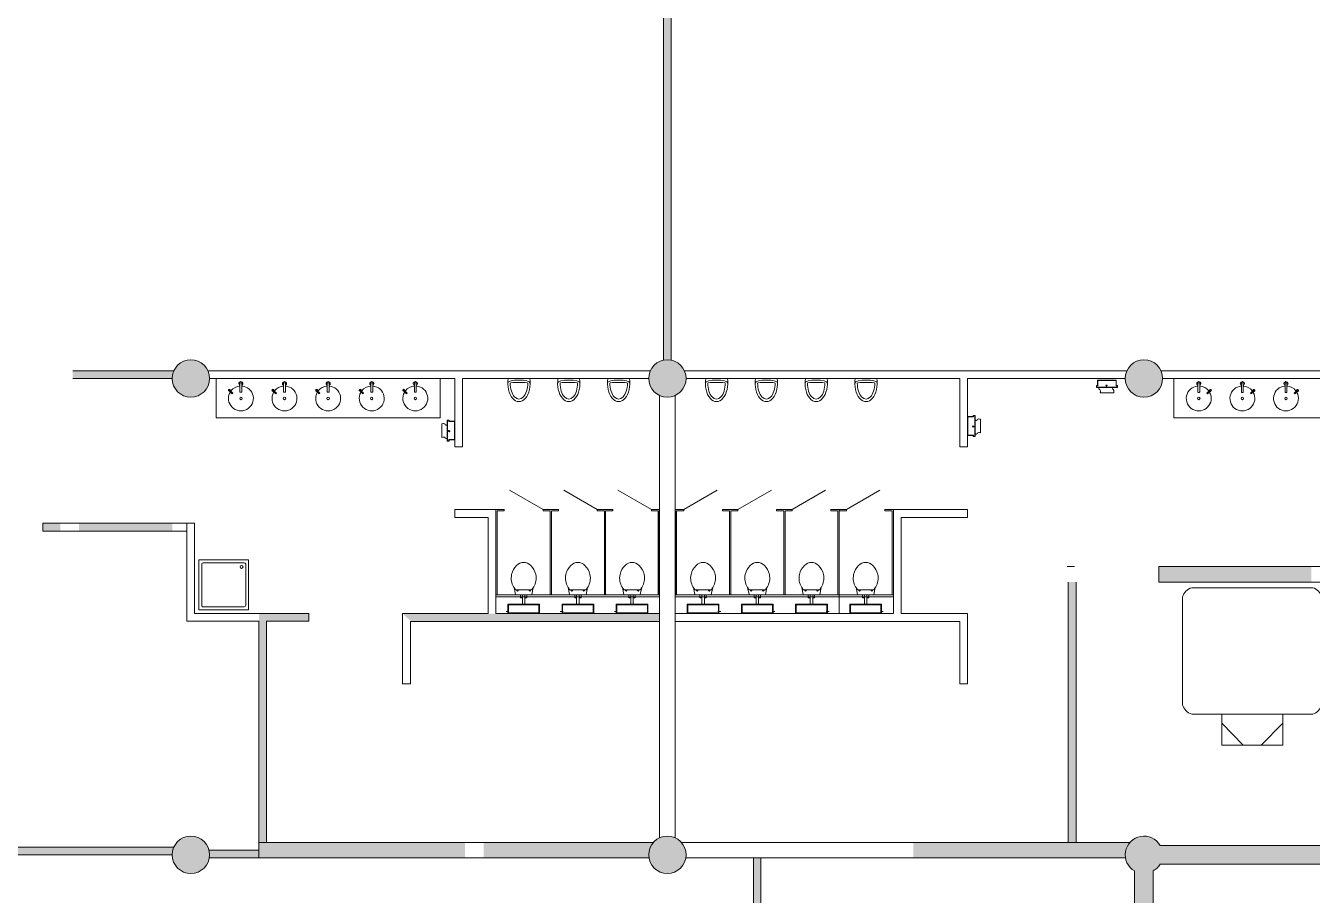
# Model space of a CAD drawing. Header units: millimetres. Extents: x 72919 to 485785, y -53256 to 338519.
# Drawn here: x 234485 to 255138, y 52425 to 66390 of the extents above; entities that cross this region are included whole.
import ezdxf

# ---------------------------------------------------------------- set-up
doc = ezdxf.new("R2010")
doc.units = ezdxf.units.MM
doc.linetypes.add('CONTI', pattern=[0])
doc.layers.add('1', color=7, linetype='Continuous')
doc.layers.add('equipments', color=137, linetype='CONTI', lineweight=20)
doc.layers.add('wall', color=5, linetype='Continuous', lineweight=40)

# ---------------------------------------------------------------- blocks, each defined once
blk = doc.blocks.new('миприпм')
at = {"layer": 'equipments', "extrusion": (-5.61418e-17, 7.70757e-17, -1)}
blk.add_line((-374835, -1795300), (-375184, -1795300), dxfattribs=at)
for major_axis, ratio, start_param, end_param in [((0, -296), 0.607083, 1.317881, 4.965305), ((0, -257), 0.54742, 1.570796, 4.712389)]:
    blk.add_ellipse((-375009, -1795226), major_axis=major_axis, ratio=ratio, start_param=start_param, end_param=end_param, dxfattribs=at)
at = {"layer": 'equipments'}
for major_axis, ratio in [((180, 0), 0.270009), ((143, 0), 0.084246)]:
    blk.add_ellipse((-375009, -1795226), major_axis=major_axis, ratio=ratio, start_param=3.141593, end_param=6.283185, dxfattribs=at)
blk = doc.blocks.new('Джакузи')
at = {"layer": 'equipments'}
for points in [[(-854028, 563062), (-852086, 563062)], [(-854177, 561180), (-854177, 562913)], [(-851937, 561180), (-851937, 562913)], [(-854028, 561032), (-852086, 561032)], [(-852568, 561032), (-852568, 560532), (-853546, 560532), (-853546, 561032), (-852568, 561032)], [(-853546, 560884), (-853203, 560532)], [(-852568, 560884), (-852911, 560532)]]:
    blk.add_lwpolyline(points, dxfattribs=at)
for centre, start, end in [((-853960, 562844), 107.4611, 162.5389), ((-852154, 562844), 17.4611, 72.5389), ((-853960, 561249), 197.4611, 252.5389), ((-852154, 561249), 287.4611, 342.5389)]:
    blk.add_arc(centre, 228, start, end, dxfattribs=at)

msp = doc.modelspace()

# ---------------------------------------------------------------- hatches: boundary and pattern name
at = {"ltscale": 500, "true_color": 0x000000}
h = msp.add_hatch(color=18, dxfattribs=at)
h.dxf.hatch_style = 1
h.paths.add_polyline_path([(244722.93379, 68081.58208), (244847.93379, 68081.58208), (244847.93379, 61018.41681), (244722.93379, 61018.41681)])
h = msp.add_hatch(color=18, dxfattribs=at)
h.dxf.hatch_style = 1
h.paths.add_polyline_path([(236839.30813, 58399.32639), (235340.43379, 58399.32639), (235340.43142, 58274.32639), (236839.30813, 58274.32639)])
h.paths.add_polyline_path([(235040.43379, 58399.32639), (234760.08277, 58399.32639), (234760.08277, 58274.32639), (235040.43142, 58274.32639)])
h.paths.add_polyline_path([(233250.08548, 58399.32639), (233040.43379, 58399.32639), (233040.43142, 58274.32639), (233250.08548, 58274.32639)])
h.paths.add_polyline_path([(232865.43379, 59849.99708), (232740.43379, 59849.99944), (232740.43379, 58399.25806), (232865.43379, 58399.25806)])
h.paths.add_polyline_path([(232740.43379, 59400.32639), (231585.43574, 59400.32639), (231585.43337, 59275.32639), (232054.41022, 59275.32639), (232054.59539, 59277.32602), (232495.14832, 59277.32677), (232740.43379, 59275.32639)])
h.paths.add_polyline_path([(231585.43574, 59400.32639), (229860.43379, 59400.32639), (229860.43379, 59275.32639), (231585.43337, 59275.32639)])
h.paths.add_polyline_path([(229485.43379, 59400.32639), (229110.43379, 59400.32639), (229110.43379, 59275.32639), (229485.43379, 59275.32639)])
h.paths.add_polyline_path([(229860.43379, 59400.32639), (229485.43379, 59400.32639), (229485.43379, 59275.32639), (229860.43379, 59275.32639)])
h.paths.add_polyline_path([(232865.43379, 60724.99944), (232740.43379, 60724.99944), (232740.43379, 59849.99944), (232865.43379, 59849.99708)])
h.paths.add_polyline_path([(232865.43379, 66024.99944), (233040.43379, 66025.00086), (233040.43379, 66150.00086), (232740.43379, 66149.99944), (232740.43379, 60724.99944), (232865.43379, 60724.99944)])
h = msp.add_hatch(color=18, dxfattribs=at)
h.dxf.hatch_style = 1
edge = h.paths.add_edge_path()
edge.add_arc((237135.43379, 60724.99944), 300, 0, 360)
h = msp.add_hatch(color=18, dxfattribs=at)
h.dxf.hatch_style = 1
edge = h.paths.add_edge_path()
edge.add_arc((244785.43379, 60724.99944), 300, 0, 360)
h = msp.add_hatch(color=18, dxfattribs=at)
h.dxf.hatch_style = 1
edge = h.paths.add_edge_path()
edge.add_arc((252435.43379, 60724.99944), 300, 0, 360)
h = msp.add_hatch(color=18, dxfattribs=at)
h.dxf.hatch_style = 1
h.paths.add_polyline_path([(235240.0085, 60908.95892), (235240.0085, 60658.95892), (235240.00732, 60658.99309), (235240.00732, 60724.99944), (236835.43666, 60723.99309), (236835.43666, 60843.99309), (235240.00732, 60843.99309), (235240.00732, 60908.99309)])
h = msp.add_hatch(color=18, dxfattribs=at)
h.dxf.hatch_style = 1
h.paths.add_polyline_path([(252675.72107, 57704.99944), (252675.72107, 57454.99944), (255125.29162, 57454.99944), (255125.29162, 57704.99944)])
h = msp.add_hatch(color=18, dxfattribs=at)
h.dxf.hatch_style = 1
h.paths.add_polyline_path([(251425.78577, 57454.53329), (251425.78577, 57454.42639), (251345.72107, 57454.64019), (251345.85091, 53274.99944), (251225.92789, 53274.99944), (251225.85063, 57454.64019), (251175.78516, 57454.64019), (251175.78516, 57454.74709)])
h = msp.add_hatch(color=18, dxfattribs=at)
h.dxf.hatch_style = 1
h.paths.add_polyline_path([(238350.84431, 56829.70435), (238230.84431, 56949.70645), (238230.84431, 53274.99944), (238350.84431, 53274.99944)])
h = msp.add_hatch(color=18, dxfattribs=at)
h.dxf.hatch_style = 1
h.paths.add_polyline_path([(238231.84431, 56949.70645), (238351.84431, 56829.70435), (239032.20145, 56829.69536), (239032.20355, 56949.69536)])
h = msp.add_hatch(color=18, dxfattribs=at)
h.dxf.hatch_style = 1
h.paths.add_polyline_path([(240540.20145, 56948.68636), (240660.20145, 56828.70435), (244663.78269, 56828.70435), (244663.78269, 56948.70435)])
h = msp.add_hatch(color=18, dxfattribs=at)
h.dxf.hatch_style = 1
edge = h.paths.add_edge_path()
edge.add_arc((237135.43379, 53074.99944), 300, 0, 360)
h = msp.add_hatch(color=18, dxfattribs=at)
h.dxf.hatch_style = 1
edge = h.paths.add_edge_path()
edge.add_arc((244785.43379, 53074.99944), 300, 0, 360)
h = msp.add_hatch(color=18, dxfattribs=at)
h.dxf.hatch_style = 1
edge = h.paths.add_edge_path()
edge.add_line((258835.43379, 46173.5574), (258835.43379, 45874.90421))
edge.add_line((258835.43379, 45874.90421), (259560.43379, 45874.90421))
edge.add_line((259560.43379, 45874.90421), (259560.43379, 45684.71183))
edge.add_arc((259710.43379, 45424.95525), 299.9558, 120.004874231, 419.995125769)
edge.add_line((259860.43379, 45684.71183), (259860.43379, 52815.09659))
edge.add_arc((259710.44081, 53074.94609), 300.03276, 299.994839395, 509.991847618)
edge.add_line((259450.62616, 53224.99944), (252695.24141, 53224.99944))
edge.add_arc((252435.43379, 53074.99944), 300, 29.999999998, 240.000000002)
edge.add_line((252285.43379, 52815.19182), (252285.43379, 51194.99944))
edge.add_line((252285.43379, 51194.99944), (252585.43379, 51194.99944))
edge.add_line((252585.43379, 51194.99944), (252585.43379, 52815.19182))
edge.add_arc((252435.43379, 53074.99944), 300, 299.999999998, 330.000000002)
edge.add_line((252695.24141, 52924.99944), (259450.62616, 52924.99944))
edge.add_arc((259712.11194, 53076.45098), 302.17938, 210.079253815, 239.871077209)
edge.add_line((259560.43379, 52815.09659), (259560.43379, 49474.90421))
edge.add_line((259560.43379, 49474.90421), (252585.43379, 49474.90421))
edge.add_line((252585.43379, 49474.90421), (252585.43379, 49594.90421))
edge.add_line((252585.43379, 49594.90421), (252285.43379, 49594.90421))
edge.add_line((252285.43379, 49594.90421), (252285.43379, 46005.85171))
edge.add_arc((252435.44524, 45424.95203), 599.95656, 104.479712773, 408.588177303)
edge.add_line((252832.29648, 45874.90421), (253290.43379, 45874.99944))
edge.add_line((253290.43379, 45874.99944), (253290.43379, 46174.99944))
edge.add_line((253290.43379, 46174.99944), (252585.43379, 46174.90421))
edge.add_line((252585.43379, 46174.90421), (252585.43379, 49174.90421))
edge.add_line((252585.43379, 49174.90421), (254985.43379, 49174.90421))
edge.add_line((254985.43379, 49174.90421), (254985.43379, 46174.90421))
edge.add_line((254985.43379, 46174.90421), (254290.43379, 46174.99944))
edge.add_line((254290.43379, 46174.99944), (254290.43379, 45874.99944))
edge.add_line((254290.43379, 45874.99944), (257835.43379, 45874.90421))
edge.add_line((257835.43379, 45874.90421), (257835.43379, 46173.5574))
edge.add_line((257835.43379, 46173.5574), (257585.43379, 46174.99944))
edge.add_line((257585.43379, 46174.99944), (257585.43379, 49174.99944))
edge.add_line((257585.43379, 49174.99944), (259560.43379, 49174.99944))
edge.add_line((259560.43379, 49174.99944), (259560.43379, 46174.99944))
edge.add_line((259560.43379, 46174.99944), (258835.43379, 46173.5574))
h.paths.add_polyline_path([(257285.43379, 46174.99944), (255285.43379, 46174.99944), (255285.43379, 49174.99944), (257285.43379, 49174.99944)], flags=16)
h = msp.add_hatch(color=18, dxfattribs=at)
h.dxf.hatch_style = 1
h.paths.add_polyline_path([(236862.74323, 53200.05888), (230133.10989, 53200.09037, -0.1078670092), (230160.43377, 53075.09024), (236835.43379, 53075.05901, -0.1078641341)])
h.paths.add_polyline_path([(238225.77078, 53149.99944), (237425.90754, 53149.99944, -0.0632542239), (237435.43379, 53074.99944), (238225.77078, 53074.99944)])
h.paths.add_polyline_path([(238225.77078, 53074.99944), (237435.43379, 53074.99944, -0.0418864904), (237431.23777, 53024.99944), (238225.77078, 53024.99944)])
h.paths.add_polyline_path([(229587.34786, 53199.19315), (229485.43379, 53199.19315), (229485.43379, 53074.99944), (229560.43379, 53074.99944, -0.1071120644)])
h.paths.add_polyline_path([(229485.43379, 53199.19315), (229383.51971, 53199.19315, -0.1071120644), (229410.43379, 53074.99944), (229485.43379, 53074.99944)])
h = msp.add_hatch(color=18, dxfattribs=at)
h.dxf.hatch_style = 1
h.paths.add_polyline_path([(238230.84431, 53274.99944), (238230.84431, 53024.99944), (241535.85588, 53024.99944), (241535.85588, 53274.99944)])
h = msp.add_hatch(color=18, dxfattribs=at)
h.dxf.hatch_style = 1
edge = h.paths.add_edge_path()
edge.add_line((241835.85706, 53275.0002), (241835.85706, 53025.0002))
edge.add_line((241835.85706, 53025.0002), (244489.6298, 53024.99944))
edge.add_arc((244785.43379, 53074.99944), 300, 138.189685105, 189.594068227, ccw=False)
edge.add_line((244561.82699, 53274.99944), (241835.85706, 53275.0002))
h = msp.add_hatch(color=18, dxfattribs=at)
h.dxf.hatch_style = 1
edge = h.paths.add_edge_path()
edge.add_line((252139.6298, 53024.99944), (248733.10783, 53025.0002))
edge.add_line((248733.10783, 53025.0002), (248733.10783, 53275.0002))
edge.add_line((248733.10783, 53275.0002), (252211.82699, 53274.99944))
edge.add_arc((252435.43379, 53074.99944), 300, 138.189685107, 189.594068229)
h = msp.add_hatch(color=18, dxfattribs=at)
h.dxf.hatch_style = 1
h.paths.add_polyline_path([(246285.43379, 53024.99944), (246165.00874, 53024.99944), (246165.43379, 49223.80014), (246285.43379, 49343.80014)])
at = {"layer": '1', "ltscale": 500, "true_color": 0x000000}
h = msp.add_hatch(color=18, dxfattribs=at)
h.dxf.hatch_style = 1
h.paths.add_polyline_path([(237435.43394, 60843.99309), (244485.43666, 60843.99309), (244485.43666, 60723.99309), (237435.43394, 60723.99309)], flags=0)
h = msp.add_hatch(color=18, dxfattribs=at)
h.dxf.hatch_style = 1
h.paths.add_polyline_path([(241490.78255, 60723.99309), (241490.78255, 59629.6865), (241370.78255, 59629.6865), (241370.78255, 60723.99309)], flags=0)
h = msp.add_hatch(color=18, dxfattribs=at)
h.dxf.hatch_style = 1
h.paths.add_polyline_path([(245085.43448, 60844.19337), (249483.76185, 60844.19337), (249483.76185, 60724.19337), (245085.43448, 60724.19337)], flags=0)
h = msp.add_hatch(color=18, dxfattribs=at)
h.dxf.hatch_style = 1
h.paths.add_polyline_path([(249483.76185, 60843.92569), (249603.76185, 60723.9378), (252135.43612, 60724.19337), (252135.42401, 60844.19337), (249483.76185, 60843.92569)], flags=0)
h = msp.add_hatch(color=18, dxfattribs=at)
h.dxf.hatch_style = 1
h.paths.add_polyline_path([(249605.76185, 60723.9378), (249485.76185, 60843.92569), (249485.76185, 59629.6865), (249605.76185, 59629.6865), (249605.76185, 60723.9378)], flags=0)
h = msp.add_hatch(color=18, dxfattribs=at)
h.dxf.hatch_style = 1
h.paths.add_polyline_path([(257015.87412, 60724.19337), (257135.87412, 60844.19337), (252735.43448, 60844.19337), (252735.43448, 60724.19337), (257015.87412, 60724.19337)], flags=0)
h = msp.add_hatch(color=18, dxfattribs=at)
h.dxf.hatch_style = 1
h.paths.add_polyline_path([(244910.78269, 60449.66884), (244910.78269, 53348.62555), (244660.78269, 53348.62555), (244660.78269, 60449.66884)], flags=0)
h = msp.add_hatch(color=18, dxfattribs=at)
h.dxf.hatch_style = 1
h.paths.add_polyline_path([(241910.78269, 58499.6865), (242030.78269, 58619.6865), (241370.78255, 58619.6865), (241370.78255, 58499.6865), (241910.78269, 58499.6865)], flags=0)
h = msp.add_hatch(color=18, dxfattribs=at)
h.dxf.hatch_style = 1
h.paths.add_polyline_path([(242030.78269, 58619.6865), (241910.78269, 58499.6865), (241910.78269, 56949.68636), (242030.78269, 56949.68636), (242030.78269, 58619.6865)], flags=0)
h = msp.add_hatch(color=18, dxfattribs=at)
h.dxf.hatch_style = 1
h.paths.add_polyline_path([(248535.78269, 58499.6865), (248415.78269, 58619.6865), (248415.78269, 56949.68636), (248535.78269, 56949.68636), (248535.78269, 58499.6865)], flags=0)
h = msp.add_hatch(color=18, dxfattribs=at)
h.dxf.hatch_style = 1
h.paths.add_polyline_path([(248415.78269, 58619.6865), (248535.78269, 58499.6865), (249605.76185, 58499.6865), (249605.76185, 58619.6865), (248415.78269, 58619.6865)], flags=0)
h = msp.add_hatch(color=18, dxfattribs=at)
h.dxf.hatch_style = 1
h.paths.add_polyline_path([(237195.83689, 58397.32639), (237075.83689, 58277.32639), (237075.83689, 56829.70435), (237195.83689, 56949.70435), (237195.83689, 58397.32639)], flags=0)
h = msp.add_hatch(color=18, dxfattribs=at)
h.dxf.hatch_style = 1
h.paths.add_polyline_path([(237192.83689, 56949.70435), (237072.83689, 56829.70435), (238231.84431, 56829.70435), (238231.84431, 56949.70435), (237192.83689, 56949.70435)], flags=0)
h = msp.add_hatch(color=18, dxfattribs=at)
h.dxf.hatch_style = 1
h.paths.add_polyline_path([(240660.20145, 56824.70435), (240540.20145, 56944.70435), (240540.20145, 55819.19611), (240660.20145, 55819.19611), (240660.20145, 56824.70435)], flags=0)
h = msp.add_hatch(color=18, dxfattribs=at)
h.dxf.hatch_style = 1
h.paths.add_polyline_path([(249483.76185, 56828.69099), (249603.76185, 56948.69079), (244913.76003, 56948.69886), (244913.75982, 56828.69886), (249483.76185, 56828.69099)], flags=0)
h = msp.add_hatch(color=18, dxfattribs=at)
h.dxf.hatch_style = 1
h.paths.add_polyline_path([(249605.76185, 56949.69079), (249485.76185, 56829.69099), (249485.76185, 55824.19457), (249605.76185, 55824.19457), (249605.76185, 56949.69079)], flags=0)
h = msp.add_hatch(color=18, dxfattribs=at)
h.dxf.hatch_style = 1
h.paths.add_polyline_path([(245085.41411, 53274.99944), (248433.10665, 53274.99944), (248433.10665, 53024.99944), (245085.41411, 53024.99944)], flags=0)

# ---------------------------------------------------------------- linework, layer by layer
at = {"color": 18, "ltscale": 500, "true_color": 0x000000}
for p, q in [((244640.78269, 57248.6865), (244640.78269, 58599.6865)), ((244640.78269, 57248.6865), (244640.78269, 58599.6865)), ((244930.78269, 57248.6865), (244930.78269, 58599.6865)), ((244930.78269, 57248.6865), (244930.78269, 58599.6865))]:
    msp.add_line(p, q, dxfattribs=at)
at = {"layer": 'equipments'}
for p, q in [((237539.34658, 60094.39048), (237539.34658, 60724.39048)), ((241136.34658, 60724.39048), (238939.34658, 60724.39048)), ((241139.34658, 60094.39048), (241139.34658, 60724.39048)), ((252915.87412, 60724.19337), (255115.87412, 60724.19337)), ((252915.87412, 60094.19337), (252915.87412, 60724.19337)), ((237748.52509, 60528.86424), (237759.12606, 60539.47647)), ((237797.88177, 60479.55995), (237748.52509, 60528.86424)), ((237759.1573, 60539.50774), (237808.51398, 60490.20345)), ((238448.52509, 60528.86424), (238459.12606, 60539.47647)), ((238497.88177, 60479.55995), (238448.52509, 60528.86424)), ((238459.1573, 60539.50774), (238508.51398, 60490.20345)), ((239148.52509, 60528.86424), (239159.12606, 60539.47647)), ((239197.88177, 60479.55995), (239148.52509, 60528.86424)), ((239159.1573, 60539.50774), (239208.51398, 60490.20345)), ((239848.52509, 60528.86424), (239859.12606, 60539.47647)), ((239897.88177, 60479.55995), (239848.52509, 60528.86424)), ((239859.1573, 60539.50774), (239908.51398, 60490.20345)), ((240548.52509, 60528.86424), (240559.12606, 60539.47647)), ((240597.88177, 60479.55995), (240548.52509, 60528.86424)), ((240559.1573, 60539.50774), (240608.51398, 60490.20345)), ((253496.06341, 60539.31063), (253446.70673, 60490.00635)), ((253457.33893, 60479.36284), (253506.69561, 60528.66713)), ((253506.69561, 60528.66713), (253496.09464, 60539.27936)), ((254196.06341, 60539.31063), (254146.70673, 60490.00635)), ((254157.33893, 60479.36284), (254206.69561, 60528.66713)), ((254206.69561, 60528.66713), (254196.09464, 60539.27936)), ((254896.06341, 60539.31063), (254846.70673, 60490.00635)), ((254857.33893, 60479.36284), (254906.69561, 60528.66713)), ((254906.69561, 60528.66713), (254896.09464, 60539.27936)), ((237808.51473, 60488.78924), (237799.29598, 60479.5607)), ((238508.51473, 60488.78924), (238499.29598, 60479.5607)), ((239208.51473, 60488.78924), (239199.29598, 60479.5607)), ((239908.51473, 60488.78924), (239899.29598, 60479.5607)), ((240608.51473, 60488.78924), (240599.29598, 60479.5607)), ((253446.70598, 60488.59213), (253455.92472, 60479.36359)), ((254146.70598, 60488.59213), (254155.92472, 60479.36359)), ((254846.70598, 60488.59213), (254855.92472, 60479.36359)), ((241139.34658, 60094.39048), (237539.34658, 60094.39048)), ((252915.87412, 60094.19337), (256515.87412, 60094.19337)), ((242788.78269, 58619.6865), (242251.84694, 58929.6865)), ((243658.78269, 58619.6865), (243121.84694, 58929.6865)), ((244528.78269, 58619.6865), (243991.84694, 58929.6865)), ((245048.78269, 58619.6865), (245585.71844, 58929.6865)), ((245918.78269, 58619.6865), (246455.71844, 58929.6865)), ((246788.78269, 58619.6865), (247325.71844, 58929.6865)), ((247658.78269, 58619.6865), (248195.71844, 58929.6865)), ((242030.78269, 58619.6865), (242165.78269, 58619.6865)), ((242030.78269, 56948.68636), (242030.78269, 58619.6865)), ((242050.78269, 58599.6865), (242165.78269, 58599.6865)), ((242050.78269, 57248.6865), (242050.78269, 58599.6865)), ((242165.78269, 58619.6865), (242165.78269, 58599.6865)), ((242923.78269, 58619.6865), (242788.78269, 58619.6865)), ((242788.78269, 58619.6865), (242788.78269, 58599.6865)), ((242903.78269, 58599.6865), (242788.78269, 58599.6865)), ((243038.78269, 58619.6865), (242903.78269, 58619.6865)), ((242903.78269, 57248.6865), (242903.78269, 58599.6865)), ((242923.78269, 57248.6865), (242923.78269, 58599.6865)), ((243038.78269, 58599.6865), (242923.78269, 58599.6865)), ((243038.78269, 58619.6865), (243038.78269, 58599.6865)), ((243793.78269, 58619.6865), (243658.78269, 58619.6865)), ((243658.78269, 58619.6865), (243658.78269, 58599.6865)), ((243773.78269, 58599.6865), (243658.78269, 58599.6865)), ((243908.78269, 58619.6865), (243773.78269, 58619.6865)), ((243773.78269, 57248.6865), (243773.78269, 58599.6865)), ((243793.78269, 57248.6865), (243793.78269, 58599.6865)), ((243908.78269, 58599.6865), (243793.78269, 58599.6865)), ((243908.78269, 58619.6865), (243908.78269, 58599.6865)), ((244528.78269, 58619.6865), (244660.78269, 58619.6865)), ((244528.78269, 58619.6865), (244528.78269, 58599.6865)), ((244528.78269, 58599.6865), (244640.78269, 58599.6865)), ((244640.78269, 57248.6865), (244640.78269, 58599.6865)), ((245048.78269, 58619.6865), (244910.78269, 58619.6865)), ((244930.78269, 57248.6865), (244930.78269, 58599.6865)), ((245048.78269, 58599.6865), (244930.78269, 58599.6865)), ((245048.78269, 58619.6865), (245048.78269, 58599.6865)), ((245668.78269, 58619.6865), (245803.78269, 58619.6865)), ((245668.78269, 58619.6865), (245668.78269, 58599.6865)), ((245668.78269, 58599.6865), (245783.78269, 58599.6865)), ((245783.78269, 58619.6865), (245918.78269, 58619.6865)), ((245783.78269, 57248.6865), (245783.78269, 58599.6865)), ((245783.78269, 57248.6865), (245783.78269, 58599.6865)), ((245803.78269, 57248.6865), (245803.78269, 58599.6865)), ((245803.78269, 58599.6865), (245918.78269, 58599.6865)), ((245918.78269, 58619.6865), (245918.78269, 58599.6865)), ((246538.78269, 58619.6865), (246673.78269, 58619.6865)), ((246538.78269, 58619.6865), (246538.78269, 58599.6865)), ((246538.78269, 58599.6865), (246653.78269, 58599.6865)), ((246653.78269, 58619.6865), (246788.78269, 58619.6865)), ((246653.78269, 57248.6865), (246653.78269, 58599.6865)), ((246653.78269, 57248.6865), (246653.78269, 58599.6865)), ((246673.78269, 57248.6865), (246673.78269, 58599.6865)), ((246673.78269, 57248.6865), (246673.78269, 58599.6865)), ((246673.78269, 58599.6865), (246788.78269, 58599.6865)), ((246788.78269, 58619.6865), (246788.78269, 58599.6865)), ((247543.78269, 58619.6865), (247408.78269, 58619.6865)), ((247408.78269, 58619.6865), (247408.78269, 58599.6865)), ((247523.78269, 58599.6865), (247408.78269, 58599.6865)), ((247523.78269, 58619.6865), (247658.78269, 58619.6865)), ((247523.78269, 57248.6865), (247523.78269, 58599.6865)), ((247543.78269, 56948.68636), (247543.78269, 58619.6865)), ((247543.78269, 57248.6865), (247543.78269, 58599.6865)), ((247543.78269, 58599.6865), (247658.78269, 58599.6865)), ((247658.78269, 58619.6865), (247658.78269, 58599.6865)), ((248278.78269, 58619.6865), (248278.78269, 58599.6865)), ((248415.78269, 58619.6865), (248278.78269, 58619.6865)), ((248395.78269, 58599.6865), (248278.78269, 58599.6865)), ((248395.78269, 57248.6865), (248395.78269, 58599.6865)), ((237309.90647, 57081.65513), (237309.9076, 57741.48092)), ((237333.43714, 57765.01037), (237992.26292, 57765.00924)), ((238015.79836, 57741.47971), (238015.79722, 57081.65392)), ((242030.78269, 57248.6865), (242923.78269, 57248.6865)), ((242030.78269, 57218.6865), (242923.78269, 57218.6865)), ((242316.36287, 57379.58672), (242324.05286, 57367.18671)), ((242324.05286, 57367.18671), (242346.7627, 57256.66668)), ((242356.55269, 57248.68667), (242458.78269, 57248.68653)), ((242596.58736, 57328.68634), (242360.97825, 57328.68666)), ((242371.07101, 57328.68665), (242371.07099, 57319.99569)), ((242392.70947, 57328.68662), (242392.70946, 57319.99566)), ((242427.78263, 57202.68657), (242427.78269, 57248.68657)), ((242458.78269, 57248.68653), (242458.78248, 57098.68653)), ((242498.78269, 57248.68647), (242458.78269, 57248.68653)), ((242498.78248, 57098.68647), (242498.78269, 57248.68647)), ((242498.78269, 57248.68647), (242601.01269, 57248.68633)), ((242529.78269, 57248.68643), (242529.78263, 57202.68643)), ((242564.85614, 57328.68638), (242564.85613, 57319.99542)), ((242586.4946, 57328.68635), (242586.49459, 57319.99539)), ((242610.8027, 57256.66632), (242633.35286, 57366.38628)), ((242633.35286, 57366.38628), (242641.20287, 57379.58627)), ((242903.78269, 57248.6865), (243793.78269, 57248.6865)), ((242903.78269, 57218.6865), (243793.78269, 57218.6865)), ((243186.36287, 57379.58672), (243194.05286, 57367.18671)), ((243194.05286, 57367.18671), (243216.7627, 57256.66668)), ((243226.55269, 57248.68667), (243328.78269, 57248.68653)), ((243466.58736, 57328.68634), (243230.97825, 57328.68666)), ((243241.07101, 57328.68665), (243241.07099, 57319.99569)), ((243262.70947, 57328.68662), (243262.70946, 57319.99566)), ((243297.78263, 57202.68657), (243297.78269, 57248.68657)), ((243328.78269, 57248.68653), (243328.78248, 57098.68653)), ((243368.78269, 57248.68647), (243328.78269, 57248.68653)), ((243368.78248, 57098.68647), (243368.78269, 57248.68647)), ((243368.78269, 57248.68647), (243471.01269, 57248.68633)), ((243399.78269, 57248.68643), (243399.78263, 57202.68643)), ((243434.85614, 57328.68638), (243434.85613, 57319.99542)), ((243456.4946, 57328.68635), (243456.49459, 57319.99539)), ((243480.8027, 57256.66632), (243503.35286, 57366.38628)), ((243503.35286, 57366.38628), (243511.20287, 57379.58627)), ((243773.78269, 57248.6865), (244660.78269, 57248.6865)), ((243773.78269, 57218.6865), (244660.78269, 57218.6865)), ((244056.36287, 57379.58672), (244064.05286, 57367.18671)), ((244064.05286, 57367.18671), (244086.7627, 57256.66668)), ((244096.55269, 57248.68667), (244198.78269, 57248.68653)), ((244336.58736, 57328.68634), (244100.97825, 57328.68666)), ((244111.07101, 57328.68665), (244111.07099, 57319.99569)), ((244132.70947, 57328.68662), (244132.70946, 57319.99566)), ((244167.78263, 57202.68657), (244167.78269, 57248.68657)), ((244198.78269, 57248.68653), (244198.78248, 57098.68653)), ((244238.78269, 57248.68647), (244198.78269, 57248.68653)), ((244238.78248, 57098.68647), (244238.78269, 57248.68647)), ((244238.78269, 57248.68647), (244341.01269, 57248.68633)), ((244269.78269, 57248.68643), (244269.78263, 57202.68643)), ((244304.85614, 57328.68638), (244304.85613, 57319.99542)), ((244326.4946, 57328.68635), (244326.49459, 57319.99539)), ((244350.8027, 57256.66632), (244373.35286, 57366.38628)), ((244373.35286, 57366.38628), (244381.20287, 57379.58627)), ((245803.78269, 57248.6865), (244910.78269, 57248.6865)), ((245803.78269, 57218.6865), (244910.78269, 57218.6865)), ((245204.21253, 57366.38628), (245196.36251, 57379.58627)), ((245226.76268, 57256.66632), (245204.21253, 57366.38628)), ((245338.78269, 57248.68647), (245236.55269, 57248.68633)), ((245240.97803, 57328.68634), (245476.58714, 57328.68666)), ((245251.07078, 57328.68635), (245251.0708, 57319.99539)), ((245272.70925, 57328.68638), (245272.70926, 57319.99542)), ((245307.78269, 57248.68643), (245307.78276, 57202.68643)), ((245338.78269, 57248.68647), (245378.78269, 57248.68653)), ((245338.7829, 57098.68647), (245338.78269, 57248.68647)), ((245481.01269, 57248.68667), (245378.78269, 57248.68653)), ((245378.78269, 57248.68653), (245378.7829, 57098.68653)), ((245409.78276, 57202.68657), (245409.78269, 57248.68657)), ((245444.85592, 57328.68662), (245444.85593, 57319.99566)), ((245466.49438, 57328.68665), (245466.49439, 57319.99569)), ((245513.51253, 57367.18671), (245490.80268, 57256.66668)), ((245521.20251, 57379.58672), (245513.51253, 57367.18671)), ((246673.78269, 57248.6865), (245783.78269, 57248.6865)), ((246673.78269, 57218.6865), (245783.78269, 57218.6865)), ((246074.21253, 57366.38628), (246066.36251, 57379.58627)), ((246096.76268, 57256.66632), (246074.21253, 57366.38628)), ((246208.78269, 57248.68647), (246106.55269, 57248.68633)), ((246110.97803, 57328.68634), (246346.58714, 57328.68666)), ((246121.07078, 57328.68635), (246121.0708, 57319.99539)), ((246142.70925, 57328.68638), (246142.70926, 57319.99542)), ((246177.78269, 57248.68643), (246177.78276, 57202.68643)), ((246208.78269, 57248.68647), (246248.78269, 57248.68653)), ((246208.7829, 57098.68647), (246208.78269, 57248.68647)), ((246351.01269, 57248.68667), (246248.78269, 57248.68653)), ((246248.78269, 57248.68653), (246248.7829, 57098.68653)), ((246279.78276, 57202.68657), (246279.78269, 57248.68657)), ((246314.85592, 57328.68662), (246314.85593, 57319.99566)), ((246336.49438, 57328.68665), (246336.49439, 57319.99569)), ((246383.51253, 57367.18671), (246360.80268, 57256.66668)), ((246391.20251, 57379.58672), (246383.51253, 57367.18671)), ((248415.78269, 57248.6865), (246653.78269, 57248.6865)), ((248415.78269, 57218.6865), (246653.78269, 57218.6865)), ((246944.21253, 57366.38628), (246936.36251, 57379.58627)), ((246966.76268, 57256.66632), (246944.21253, 57366.38628)), ((247078.78269, 57248.68647), (246976.55269, 57248.68633)), ((246980.97803, 57328.68634), (247216.58714, 57328.68666)), ((246991.07078, 57328.68635), (246991.0708, 57319.99539)), ((247012.70925, 57328.68638), (247012.70926, 57319.99542)), ((247047.78269, 57248.68643), (247047.78276, 57202.68643)), ((247078.78269, 57248.68647), (247118.78269, 57248.68653)), ((247078.7829, 57098.68647), (247078.78269, 57248.68647)), ((247221.01269, 57248.68667), (247118.78269, 57248.68653)), ((247118.78269, 57248.68653), (247118.7829, 57098.68653)), ((247149.78276, 57202.68657), (247149.78269, 57248.68657)), ((247184.85592, 57328.68662), (247184.85593, 57319.99566)), ((247206.49438, 57328.68665), (247206.49439, 57319.99569)), ((247253.51253, 57367.18671), (247230.80268, 57256.66668)), ((247261.20251, 57379.58672), (247253.51253, 57367.18671)), ((247814.21253, 57366.38628), (247806.36251, 57379.58627)), ((247836.76268, 57256.66632), (247814.21253, 57366.38628)), ((247948.78269, 57248.68647), (247846.55269, 57248.68633)), ((247850.97803, 57328.68634), (248086.58714, 57328.68666)), ((247861.07078, 57328.68635), (247861.0708, 57319.99539)), ((247882.70925, 57328.68638), (247882.70926, 57319.99542)), ((247917.78269, 57248.68643), (247917.78276, 57202.68643)), ((247948.78269, 57248.68647), (247988.78269, 57248.68653)), ((247948.7829, 57098.68647), (247948.78269, 57248.68647)), ((248091.01269, 57248.68667), (247988.78269, 57248.68653)), ((247988.78269, 57248.68653), (247988.7829, 57098.68653)), ((248019.78276, 57202.68657), (248019.78269, 57248.68657)), ((248054.85592, 57328.68662), (248054.85593, 57319.99566)), ((248076.49438, 57328.68665), (248076.49439, 57319.99569)), ((248123.51253, 57367.18671), (248100.80268, 57256.66668)), ((248131.20251, 57379.58672), (248123.51253, 57367.18671)), ((237992.26769, 57058.12447), (237333.4419, 57058.1256)), ((242223.78248, 57098.68685), (242223.78228, 56948.68685)), ((242458.78248, 57098.68653), (242223.78248, 57098.68685)), ((242233.78247, 57088.68684), (242233.78229, 56958.68684)), ((242723.78247, 57088.68616), (242233.78247, 57088.68684)), ((242458.78263, 57202.68653), (242427.78263, 57202.68657)), ((242498.78248, 57098.68647), (242458.78248, 57098.68653)), ((242733.78248, 57098.68615), (242498.78248, 57098.68647)), ((242529.78263, 57202.68643), (242498.78263, 57202.68647)), ((242723.78229, 56958.68616), (242723.78247, 57088.68616)), ((242733.78228, 56948.68615), (242733.78248, 57098.68615)), ((243093.78248, 57098.68685), (243093.78228, 56948.68685)), ((243328.78248, 57098.68653), (243093.78248, 57098.68685)), ((243103.78247, 57088.68684), (243103.78229, 56958.68684)), ((243593.78247, 57088.68616), (243103.78247, 57088.68684)), ((243328.78263, 57202.68653), (243297.78263, 57202.68657)), ((243368.78248, 57098.68647), (243328.78248, 57098.68653)), ((243603.78248, 57098.68615), (243368.78248, 57098.68647)), ((243399.78263, 57202.68643), (243368.78263, 57202.68647)), ((243593.78229, 56958.68616), (243593.78247, 57088.68616)), ((243603.78228, 56948.68615), (243603.78248, 57098.68615)), ((243963.78248, 57098.68685), (243963.78228, 56948.68685)), ((244198.78248, 57098.68653), (243963.78248, 57098.68685)), ((243973.78247, 57088.68684), (243973.78229, 56958.68684)), ((244463.78247, 57088.68616), (243973.78247, 57088.68684)), ((244198.78263, 57202.68653), (244167.78263, 57202.68657)), ((244238.78248, 57098.68647), (244198.78248, 57098.68653)), ((244473.78248, 57098.68615), (244238.78248, 57098.68647)), ((244269.78263, 57202.68643), (244238.78263, 57202.68647)), ((244463.78229, 56958.68616), (244463.78247, 57088.68616)), ((244473.78228, 56948.68615), (244473.78248, 57098.68615)), ((245103.7829, 57098.68615), (245338.7829, 57098.68647)), ((245103.78311, 56948.68615), (245103.7829, 57098.68615)), ((245113.78291, 57088.68616), (245603.78291, 57088.68684)), ((245113.78309, 56958.68616), (245113.78291, 57088.68616)), ((245307.78276, 57202.68643), (245338.78276, 57202.68647)), ((245338.7829, 57098.68647), (245378.7829, 57098.68653)), ((245378.78276, 57202.68653), (245409.78276, 57202.68657)), ((245378.7829, 57098.68653), (245613.7829, 57098.68685)), ((245603.78291, 57088.68684), (245603.78309, 56958.68684)), ((245613.7829, 57098.68685), (245613.78311, 56948.68685)), ((245973.7829, 57098.68615), (246208.7829, 57098.68647)), ((245973.78311, 56948.68615), (245973.7829, 57098.68615)), ((245983.78291, 57088.68616), (246473.78291, 57088.68684)), ((245983.78309, 56958.68616), (245983.78291, 57088.68616)), ((246177.78276, 57202.68643), (246208.78276, 57202.68647)), ((246208.7829, 57098.68647), (246248.7829, 57098.68653)), ((246248.78276, 57202.68653), (246279.78276, 57202.68657)), ((246248.7829, 57098.68653), (246483.7829, 57098.68685)), ((246473.78291, 57088.68684), (246473.78309, 56958.68684)), ((246483.7829, 57098.68685), (246483.78311, 56948.68685)), ((246843.7829, 57098.68615), (247078.7829, 57098.68647)), ((246843.78311, 56948.68615), (246843.7829, 57098.68615)), ((246853.78291, 57088.68616), (247343.78291, 57088.68684)), ((246853.78309, 56958.68616), (246853.78291, 57088.68616)), ((247047.78276, 57202.68643), (247078.78276, 57202.68647)), ((247078.7829, 57098.68647), (247118.7829, 57098.68653)), ((247118.78276, 57202.68653), (247149.78276, 57202.68657)), ((247118.7829, 57098.68653), (247353.7829, 57098.68685)), ((247343.78291, 57088.68684), (247343.78309, 56958.68684)), ((247353.7829, 57098.68685), (247353.78311, 56948.68685)), ((247713.7829, 57098.68615), (247948.7829, 57098.68647)), ((247713.78311, 56948.68615), (247713.7829, 57098.68615)), ((247723.78291, 57088.68616), (248213.78291, 57088.68684)), ((247723.78309, 56958.68616), (247723.78291, 57088.68616)), ((247917.78276, 57202.68643), (247948.78276, 57202.68647)), ((247948.7829, 57098.68647), (247988.7829, 57098.68653)), ((247988.78276, 57202.68653), (248019.78276, 57202.68657)), ((247988.7829, 57098.68653), (248223.7829, 57098.68685)), ((248213.78291, 57088.68684), (248213.78309, 56958.68684)), ((248223.7829, 57098.68685), (248223.78311, 56948.68685)), ((242222.83232, 56983.17685), (242196.75232, 56983.17689)), ((242222.83232, 56983.17685), (242240.86232, 56983.17683)), ((242223.78228, 56948.68685), (242733.78228, 56948.68615)), ((242233.78229, 56958.68684), (242723.78229, 56958.68616)), ((243092.83232, 56983.17685), (243066.75232, 56983.17689)), ((243110.86232, 56983.17683), (243092.83232, 56983.17685)), ((243093.78228, 56948.68685), (243603.78228, 56948.68615)), ((243103.78229, 56958.68684), (243593.78229, 56958.68616)), ((243962.83232, 56983.17685), (243936.75232, 56983.17689)), ((243980.86232, 56983.17683), (243962.83232, 56983.17685)), ((243963.78228, 56948.68685), (244473.78228, 56948.68615)), ((243973.78229, 56958.68684), (244463.78229, 56958.68616)), ((245613.78311, 56948.68685), (245103.78311, 56948.68615)), ((245603.78309, 56958.68684), (245113.78309, 56958.68616)), ((245614.73306, 56983.17685), (245596.70306, 56983.17683)), ((245614.73306, 56983.17685), (245640.81306, 56983.17689)), ((246483.78311, 56948.68685), (245973.78311, 56948.68615)), ((246473.78309, 56958.68684), (245983.78309, 56958.68616)), ((246484.73306, 56983.17685), (246466.70306, 56983.17683)), ((246484.73306, 56983.17685), (246510.81306, 56983.17689)), ((247353.78311, 56948.68685), (246843.78311, 56948.68615)), ((247343.78309, 56958.68684), (246853.78309, 56958.68616)), ((247354.73306, 56983.17685), (247336.70306, 56983.17683)), ((247354.73306, 56983.17685), (247380.81306, 56983.17689)), ((248223.78311, 56948.68685), (247713.78311, 56948.68615)), ((248213.78309, 56958.68684), (247723.78309, 56958.68616)), ((248224.73306, 56983.17685), (248206.70306, 56983.17683)), ((248224.73306, 56983.17685), (248250.81306, 56983.17689))]:
    msp.add_line(p, q, dxfattribs=at)
for points in [[(237924.34658, 60641.90119), (237924.34658, 60508.51515, 0.4142135624), (237930.34658, 60502.51515), (237948.56757, 60502.51515, 0.4414653901), (237954.34656, 60508.52509), (237954.34656, 60641.92604)], [(238624.34658, 60641.90119), (238624.34658, 60508.51515, 0.4142135624), (238630.34658, 60502.51515), (238648.56757, 60502.51515, 0.4414653901), (238654.34656, 60508.52509), (238654.34656, 60641.92604)], [(239324.34658, 60641.90119), (239324.34658, 60508.51515, 0.4142135624), (239330.34658, 60502.51515), (239348.56757, 60502.51515, 0.4414653901), (239354.34656, 60508.52509), (239354.34656, 60641.92604)], [(240024.34658, 60641.90119), (240024.34658, 60508.51515, 0.4142135624), (240030.34658, 60502.51515), (240048.56757, 60502.51515, 0.4414653901), (240054.34656, 60508.52509), (240054.34656, 60641.92604)], [(240724.34658, 60641.90119), (240724.34658, 60508.51515, 0.4142135624), (240730.34658, 60502.51515), (240748.56757, 60502.51515, 0.4414653901), (240754.34656, 60508.52509), (240754.34656, 60641.92604)], [(251732.87507, 60579.92756, 1.0195180758), (251726.48658, 60545.81208, -0.3005700219), (251732.87507, 60495.61504), (251950.47507, 60495.61504, 0.3005700219), (251944.08658, 60545.81208, -1.0195180758), (251950.47507, 60579.92756)], [(253330.87412, 60641.70408), (253330.87412, 60508.31804, -0.4142135624), (253324.87412, 60502.31804), (253306.65313, 60502.31804, -0.4414653901), (253300.87414, 60508.32798), (253300.87414, 60641.72893)], [(254030.87412, 60641.70408), (254030.87412, 60508.31804, -0.4142135624), (254024.87412, 60502.31804), (254006.65313, 60502.31804, -0.4414653901), (254000.87414, 60508.32798), (254000.87414, 60641.72893)], [(254730.87412, 60641.70408), (254730.87412, 60508.31804, -0.4142135624), (254724.87412, 60502.31804), (254706.65313, 60502.31804, -0.4414653901), (254700.87414, 60508.32798), (254700.87414, 60641.72893)], [(241250.78255, 59779.20075, -1.0195180758), (241216.66708, 59772.81226, 0.3005700219), (241166.47004, 59779.20075), (241166.47004, 59996.80075, -0.3005700219), (241216.66708, 59990.41226, 1.0195180758), (241250.78255, 59996.80075)], [(249725.76185, 59852.25341, 1.0195180758), (249759.87733, 59845.86491, -0.3005700219), (249810.07436, 59852.25341), (249810.07436, 60069.85341, 0.3005700219), (249759.87733, 60063.46491, -1.0195180758), (249725.76185, 60069.85341)]]:
    msp.add_lwpolyline(points, format="xyb", dxfattribs=at)
for points in [[(251992.21062, 60699.92756), (251992.21062, 60609.92756), (252011.67507, 60609.92756), (252011.67507, 60579.92756), (251671.67507, 60579.92756), (251671.67507, 60609.92756), (251691.13952, 60609.92756), (251691.13952, 60699.92756)], [(251987.21062, 60694.92756), (251987.21062, 60604.92756), (252006.67507, 60604.92756), (252006.67507, 60584.92756), (251676.67507, 60584.92756), (251676.67507, 60604.92756), (251696.13952, 60604.92756), (251696.13952, 60694.92756)], [(249605.76185, 60111.58896), (249695.76185, 60111.58896), (249695.76185, 60131.05341), (249725.76185, 60131.05341), (249725.76185, 59791.05341), (249695.76185, 59791.05341), (249695.76185, 59810.51786), (249605.76185, 59810.51786)], [(249610.76185, 60106.58896), (249700.76185, 60106.58896), (249700.76185, 60126.05341), (249720.76185, 60126.05341), (249720.76185, 59796.05341), (249700.76185, 59796.05341), (249700.76185, 59815.51786), (249610.76185, 59815.51786)], [(241370.78255, 60038.5363), (241280.78255, 60038.5363), (241280.78255, 60058.00075), (241250.78255, 60058.00075), (241250.78255, 59718.00075), (241280.78255, 59718.00075), (241280.78255, 59737.4652), (241370.78255, 59737.4652)], [(241365.78255, 60033.5363), (241275.78255, 60033.5363), (241275.78255, 60053.00075), (241255.78255, 60053.00075), (241255.78255, 59723.00075), (241275.78255, 59723.00075), (241275.78255, 59742.4652), (241365.78255, 59742.4652)], [(237262.85335, 57011.06674), (237262.85472, 57812.06948), (238062.85746, 57812.06811), (238062.85609, 57011.06536)]]:
    msp.add_lwpolyline(points, close=True, dxfattribs=at)
for points in [[(251844.03305, 60609.92756), (251823.98637, 60609.92756)], [(251834.00971, 60619.95089), (251834.00971, 60599.90422)], [(249685.73851, 59953.38804), (249705.78519, 59953.38804)], [(249695.76185, 59963.41138), (249695.76185, 59943.3647)], [(241290.80589, 59880.33539), (241270.75921, 59880.33539)], [(241280.78255, 59890.35873), (241280.78255, 59870.31205)]]:
    msp.add_lwpolyline(points, dxfattribs=at)
for centre, radius in [((251834.00971, 60609.92756), 10.02334), ((237939.34658, 60404.39048), 20), ((238639.34658, 60404.39048), 20), ((239339.34658, 60404.39048), 20), ((240039.34658, 60404.39048), 20), ((240739.34658, 60404.39048), 20), ((253315.87412, 60404.19337), 20), ((254015.87412, 60404.19337), 20), ((254715.87412, 60404.19337), 20), ((249695.76185, 59953.38804), 10.02334), ((241280.78255, 59880.33539), 10.02334), ((237949.24085, 57698.45786), 23.52949)]:
    msp.add_circle(centre, radius, dxfattribs=at)
for centre, radius, start, end in [((237753.82558, 60534.17035), 16.62904, 342.010212465, 288.221398404), ((237939.34658, 60404.39048), 200, 151.010199805, 84.915023846), ((237753.82558, 60534.17035), 7.5, 45.030425881, 225.030425881), ((237939.34658, 60404.39048), 200, 93.799467852, 142.798356305), ((237939.34658, 60641.90119), 33.25808, 296.979786629, 243.190972507), ((237939.34658, 60641.90119), 15, 0, 180), ((238453.82558, 60534.17035), 16.62904, 342.010212465, 288.221398404), ((238639.34658, 60404.39048), 200, 151.010199805, 84.915023846), ((238453.82558, 60534.17035), 7.5, 45.030425881, 225.030425881), ((238639.34658, 60404.39048), 200, 93.799467852, 142.798356305), ((238639.34658, 60641.90119), 33.25808, 296.979786629, 243.190972507), ((238639.34658, 60641.90119), 15, 0, 180), ((239153.82558, 60534.17035), 16.62904, 342.010212465, 288.221398404), ((239339.34658, 60404.39048), 200, 151.010199805, 84.915023846), ((239153.82558, 60534.17035), 7.5, 45.030425881, 225.030425881), ((239339.34658, 60404.39048), 200, 93.799467852, 142.798356305), ((239339.34658, 60641.90119), 33.25808, 296.979786629, 243.190972507), ((239339.34658, 60641.90119), 15, 0, 180), ((239853.82558, 60534.17035), 16.62904, 342.010212465, 288.221398404), ((240039.34658, 60404.39048), 200, 151.010199805, 84.915023846), ((239853.82558, 60534.17035), 7.5, 45.030425881, 225.030425881), ((240039.34658, 60404.39048), 200, 93.799467852, 142.798356305), ((240039.34658, 60641.90119), 33.25808, 296.979786629, 243.190972507), ((240039.34658, 60641.90119), 15, 0, 180), ((240553.82558, 60534.17035), 16.62904, 342.010212465, 288.221398404), ((240739.34658, 60404.39048), 200, 151.010199805, 84.915023846), ((240553.82558, 60534.17035), 7.5, 45.030425881, 225.030425881), ((240739.34658, 60404.39048), 200, 93.799467852, 142.798356305), ((240739.34658, 60641.90119), 33.25808, 296.979786629, 243.190972507), ((240739.34658, 60641.90119), 15, 0, 180), ((253315.87412, 60404.19337), 200, 95.084976154, 28.989800195), ((253315.87412, 60641.70408), 33.25808, 296.809027493, 243.020213371), ((253315.87412, 60641.70408), 15, 0, 180), ((253315.87412, 60404.19337), 200, 37.201643695, 86.200532148), ((253501.39513, 60533.97325), 16.62904, 251.778601596, 197.989787535), ((253501.39513, 60533.97325), 7.5, 314.969574119, 134.969574119), ((254015.87412, 60404.19337), 200, 95.084976154, 28.989800195), ((254015.87412, 60641.70408), 33.25808, 296.809027493, 243.020213371), ((254015.87412, 60641.70408), 15, 0, 180), ((254015.87412, 60404.19337), 200, 37.201643695, 86.200532148), ((254201.39513, 60533.97325), 16.62904, 251.778601596, 197.989787535), ((254201.39513, 60533.97325), 7.5, 314.969574119, 134.969574119), ((254715.87412, 60404.19337), 200, 95.084976154, 28.989800195), ((254715.87412, 60641.70408), 33.25808, 296.809027493, 243.020213371), ((254715.87412, 60641.70408), 15, 0, 180), ((254715.87412, 60404.19337), 200, 37.201643695, 86.200532148), ((254901.39513, 60533.97325), 16.62904, 251.778601596, 197.989787535), ((254901.39513, 60533.97325), 7.5, 314.969574119, 134.969574119), ((237333.43709, 57741.48088), 23.52949, 89.999901603, 179.999901603), ((237992.26288, 57741.47975), 23.52949, 359.999901603, 89.999901603), ((242577.75305, 57510.66636), 300, 134.984920501, 166.966920467), ((242478.78319, 57609.6865), 160, 45.014920539, 134.984903113), ((242379.81305, 57510.66664), 300, 13.031920511, 45.014920539), ((243447.75305, 57510.66636), 300, 134.984920501, 166.966920467), ((243348.78319, 57609.6865), 160, 45.014920539, 134.984903113), ((243249.81305, 57510.66664), 300, 13.031920511, 45.014920539), ((244317.75305, 57510.66636), 300, 134.984920501, 166.966920467), ((244218.78319, 57609.6865), 160, 45.014920539, 134.984903113), ((244119.81305, 57510.66664), 300, 13.031920511, 45.014920539), ((245457.75233, 57510.66664), 300, 134.985079461, 166.968079489), ((245358.78219, 57609.6865), 160, 45.015079499, 134.985075008), ((245259.81233, 57510.66636), 300, 13.033079482, 45.015079499), ((246327.75233, 57510.66664), 300, 134.985079461, 166.968079489), ((246228.78219, 57609.6865), 160, 45.015079499, 134.985075008), ((246129.81233, 57510.66636), 300, 13.033079482, 45.015079499), ((247197.75233, 57510.66664), 300, 134.985079461, 166.968079489), ((247098.78219, 57609.6865), 160, 45.015079499, 134.985075008), ((246999.81233, 57510.66636), 300, 13.033079482, 45.015079499), ((248067.75233, 57510.66664), 300, 134.985079461, 166.968079489), ((247968.78219, 57609.6865), 160, 45.015079499, 134.985075008), ((247869.81233, 57510.66636), 300, 13.033079482, 45.015079499), ((242538.78307, 57519.68642), 260, 166.966920467, 190.941920491), ((242583.95246, 57527.79035), 305.8903, 190.827681292, 208.980956474), ((242373.6137, 57527.79064), 305.8903, 331.018886045, 349.172161371), ((242418.78307, 57519.68658), 260, 349.057920538, 13.031920511), ((243408.78307, 57519.68642), 260, 166.966920467, 190.941920491), ((243453.95246, 57527.79035), 305.8903, 190.827681292, 208.980956474), ((243243.6137, 57527.79064), 305.8903, 331.018886045, 349.172161371), ((243288.78307, 57519.68658), 260, 349.057920538, 13.031920511), ((244278.78307, 57519.68642), 260, 166.966920467, 190.941920491), ((244323.95246, 57527.79035), 305.8903, 190.827681292, 208.980956474), ((244113.6137, 57527.79064), 305.8903, 331.018886045, 349.172161371), ((244158.78307, 57519.68658), 260, 349.057920538, 13.031920511), ((245418.78232, 57519.68658), 260, 166.968079489, 190.942079462), ((245463.95168, 57527.79064), 305.8903, 190.827838629, 208.981113955), ((245253.61292, 57527.79035), 305.8903, 331.019043526, 349.172318708), ((245298.78232, 57519.68642), 260, 349.058079509, 13.033079482), ((246288.78232, 57519.68658), 260, 166.968079489, 190.942079462), ((246333.95168, 57527.79064), 305.8903, 190.827838629, 208.981113955), ((246123.61292, 57527.79035), 305.8903, 331.019043526, 349.172318708), ((246168.78232, 57519.68642), 260, 349.058079509, 13.033079482), ((247158.78232, 57519.68658), 260, 166.968079489, 190.942079462), ((247203.95168, 57527.79064), 305.8903, 190.827838629, 208.981113955), ((246993.61292, 57527.79035), 305.8903, 331.019043526, 349.172318708), ((247038.78232, 57519.68642), 260, 349.058079509, 13.033079482), ((248028.78232, 57519.68658), 260, 166.968079489, 190.942079462), ((248073.95168, 57527.79064), 305.8903, 190.827838629, 208.981113955), ((247863.61292, 57527.79035), 305.8903, 331.019043526, 349.172318708), ((247908.78232, 57519.68642), 260, 349.058079509, 13.033079482), ((242750.98324, 57640.29612), 506.82, 212.606920529, 215.843920488), ((242268.78275, 57288.68679), 90, 33.055651661, 37.532920517), ((242360.97828, 57348.68666), 20, 213.055651661, 269.999920492), ((242356.55271, 57258.68667), 10, 191.609920513, 269.99892051), ((242381.89022, 57319.99568), 10.81923, 179.999920492, 359.999920492), ((242575.67536, 57319.99541), 10.81923, 179.999920492, 359.999920492), ((242596.58739, 57348.68634), 20, 269.999920492, 326.944189366), ((242601.01271, 57258.68633), 10, 270.000920528, 348.389920476), ((242688.78275, 57288.68621), 90, 142.46692051, 146.944189366), ((242379.50308, 57526.28664), 300.01, 322.46692051, 327.792920512), ((243620.98324, 57640.29612), 506.82, 212.606920529, 215.843920488), ((243138.78275, 57288.68679), 90, 33.055651661, 37.532920517), ((243230.97828, 57348.68666), 20, 213.055651661, 269.999920492), ((243226.55271, 57258.68667), 10, 191.609920513, 269.99892051), ((243251.89022, 57319.99568), 10.81923, 179.999920492, 359.999920492), ((243445.67536, 57319.99541), 10.81923, 179.999920492, 359.999920492), ((243466.58739, 57348.68634), 20, 269.999920492, 326.944189366), ((243471.01271, 57258.68633), 10, 270.000920528, 348.389920476), ((243558.78275, 57288.68621), 90, 142.46692051, 146.944189366), ((243249.50308, 57526.28664), 300.01, 322.46692051, 327.792920512), ((244490.98324, 57640.29612), 506.82, 212.606920529, 215.843920488), ((244008.78275, 57288.68679), 90, 33.055651661, 37.532920517), ((244100.97828, 57348.68666), 20, 213.055651661, 269.999920492), ((244096.55271, 57258.68667), 10, 191.609920513, 269.99892051), ((244121.89022, 57319.99568), 10.81923, 179.999920492, 359.999920492), ((244315.67536, 57319.99541), 10.81923, 179.999920492, 359.999920492), ((244336.58739, 57348.68634), 20, 269.999920492, 326.944189366), ((244341.01271, 57258.68633), 10, 270.000920528, 348.389920476), ((244428.78275, 57288.68621), 90, 142.46692051, 146.944189366), ((244119.50308, 57526.28664), 300.01, 322.46692051, 327.792920512), ((245458.06231, 57526.28664), 300.01, 212.207079488, 217.53307949), ((245148.78264, 57288.68621), 90, 33.055810634, 37.53307949), ((245240.978, 57348.68634), 20, 213.055810634, 270.000079508), ((245236.55268, 57258.68633), 10, 191.610079524, 269.999079472), ((245261.89003, 57319.99541), 10.81923, 180.000079454, 0.000079454), ((245455.67516, 57319.99568), 10.81923, 180.000079454, 0.000079454), ((245476.58711, 57348.68666), 20, 270.000079508, 326.944348339), ((245481.01268, 57258.68667), 10, 270.00107949, 348.390079487), ((245568.78264, 57288.68679), 90, 142.467079483, 146.944348339), ((245086.58215, 57640.29612), 506.82, 324.156079512, 327.393079471), ((246328.06231, 57526.28664), 300.01, 212.207079488, 217.53307949), ((246018.78264, 57288.68621), 90, 33.055810634, 37.53307949), ((246110.978, 57348.68634), 20, 213.055810634, 270.000079508), ((246106.55268, 57258.68633), 10, 191.610079524, 269.999079472), ((246131.89003, 57319.99541), 10.81923, 180.000079454, 0.000079454), ((246325.67516, 57319.99568), 10.81923, 180.000079454, 0.000079454), ((246346.58711, 57348.68666), 20, 270.000079508, 326.944348339), ((246351.01268, 57258.68667), 10, 270.00107949, 348.390079487), ((246438.78264, 57288.68679), 90, 142.467079483, 146.944348339), ((245956.58215, 57640.29612), 506.82, 324.156079512, 327.393079471), ((247198.06231, 57526.28664), 300.01, 212.207079488, 217.53307949), ((246888.78264, 57288.68621), 90, 33.055810634, 37.53307949), ((246980.978, 57348.68634), 20, 213.055810634, 270.000079508), ((246976.55268, 57258.68633), 10, 191.610079524, 269.999079472), ((247001.89003, 57319.99541), 10.81923, 180.000079454, 0.000079454), ((247195.67516, 57319.99568), 10.81923, 180.000079454, 0.000079454), ((247216.58711, 57348.68666), 20, 270.000079508, 326.944348339), ((247221.01268, 57258.68667), 10, 270.00107949, 348.390079487), ((247308.78264, 57288.68679), 90, 142.467079483, 146.944348339), ((246826.58215, 57640.29612), 506.82, 324.156079512, 327.393079471), ((248068.06231, 57526.28664), 300.01, 212.207079488, 217.53307949), ((247758.78264, 57288.68621), 90, 33.055810634, 37.53307949), ((247850.978, 57348.68634), 20, 213.055810634, 270.000079508), ((247846.55268, 57258.68633), 10, 191.610079524, 269.999079472), ((247871.89003, 57319.99541), 10.81923, 180.000079454, 0.000079454), ((248065.67516, 57319.99568), 10.81923, 180.000079454, 0.000079454), ((248086.58711, 57348.68666), 20, 270.000079508, 326.944348339), ((248091.01268, 57258.68667), 10, 270.00107949, 348.390079487), ((248178.78264, 57288.68679), 90, 142.467079483, 146.944348339), ((247696.58215, 57640.29612), 506.82, 324.156079512, 327.393079471), ((237333.43596, 57081.65509), 23.52949, 179.999901603, 269.999901603), ((237992.26773, 57081.65396), 23.52949, 269.999901603, 359.999901603)]:
    msp.add_arc(centre, radius, start, end, dxfattribs=at)
at = {"layer": 'wall', "color": 18, "lineweight": 18, "ltscale": 0.007407, "true_color": 0x000000}
for p, q in [((244722.93379, 68081.58208), (244722.93379, 61018.41681)), ((244847.93379, 68081.58208), (244847.93379, 61018.41681)), ((236860.08837, 60848.99309), (235240.00732, 60848.99309)), ((235240.00732, 60723.99309), (236835.43666, 60723.99309)), ((235684.79446, 60848.99309), (236860.08837, 60848.99309)), ((235684.79446, 60848.99309), (236860.08837, 60848.99309)), ((237410.78223, 60848.99309), (238542.24745, 60848.99309)), ((237410.78223, 60848.99309), (244510.08837, 60848.99309)), ((252160.17509, 60849.19337), (245060.69551, 60849.19337)), ((249480.76185, 60724.19337), (245085.43448, 60724.19337)), ((252135.43612, 60724.19337), (249605.76185, 60724.19337)), ((244660.78269, 60450.66884), (244660.78269, 53349.62555)), ((244910.78269, 60453.73767), (244910.78269, 53346.53802)), ((249605.76185, 58619.6865), (249605.76185, 58494.6865)), ((237070.83689, 58399.32639), (234760.08277, 58399.32639)), ((234760.08277, 58399.32639), (234760.08277, 58274.32639)), ((234760.08277, 58274.32639), (237070.83689, 58274.32639)), ((237070.83689, 56824.70435), (237070.83689, 58399.32639)), ((237195.71972, 58399.32639), (237070.83689, 58399.32639)), ((237195.71972, 58399.32639), (237195.6944, 56949.68636)), ((251320.71883, 57704.99944), (251200.85035, 57704.99944)), ((252675.72107, 57454.99944), (252675.72107, 57704.99944)), ((252675.72107, 57704.99944), (255045.2928, 57704.99944)), ((255045.2928, 57704.99944), (255425.2928, 57704.99944)), ((251220.84787, 57454.64019), (251220.92789, 53274.99944)), ((255045.2928, 57454.99944), (252675.72107, 57454.99944)), ((255425.2928, 57454.99944), (255045.2928, 57454.99944)), ((238225.77078, 56824.70435), (237070.83689, 56824.70435)), ((237195.6944, 56949.68636), (239030.20355, 56949.68636)), ((238225.77078, 53024.99944), (238225.77078, 56824.70435)), ((238350.69973, 56824.70435), (238350.63757, 53274.99944)), ((239030.20145, 56824.70435), (238350.69973, 56824.70435)), ((239030.20355, 56949.68636), (239030.20145, 56824.70435)), ((248415.78269, 56948.68636), (244910.78059, 56948.68636)), ((230133.10989, 53200.09037), (236862.74323, 53200.05888)), ((238225.77078, 53149.99944), (237425.90754, 53149.99944)), ((238225.77078, 53274.99944), (241535.85588, 53274.99944)), ((241535.85588, 53274.99944), (241915.85588, 53274.99944)), ((241915.85588, 53274.99944), (244561.82699, 53274.99944)), ((252211.82699, 53274.99944), (251345.72107, 53274.99944)), ((230160.43377, 53075.09024), (236835.43379, 53075.05901)), ((236835.43379, 53074.97581), (230160.43379, 53075.00705)), ((238225.77078, 53024.99944), (237431.23777, 53024.99944)), ((238225.77078, 53024.99944), (237435.43378, 53025.00317)), ((241535.85588, 53024.99944), (238225.77078, 53024.99944)), ((244489.6298, 53024.99944), (241915.85588, 53024.99944)), ((246165.43379, 49224.99944), (246165.43379, 53024.99944)), ((246285.43379, 49344.99944), (246285.43379, 53024.99944)), ((252139.6298, 53024.99944), (248813.10665, 53024.99944))]:
    msp.add_line(p, q, dxfattribs=at)
for points in [[(244485.43666, 60723.99309), (241495.78255, 60723.99309), (241495.78255, 59629.6865), (241370.78255, 59629.6865), (241370.78255, 60723.99309), (237435.43394, 60723.99309)], [(249480.76185, 60723.9378), (249480.76185, 59629.6865), (249605.76185, 59629.6865), (249605.76185, 60723.9378)], [(252735.43448, 60724.19337), (257010.87412, 60724.19337), (257010.87412, 60074.64019), (257135.87412, 60074.64019), (257135.87412, 60849.19337), (252710.69551, 60849.19337)], [(241370.78255, 58619.6865), (241370.78255, 58493.64859), (241910.78269, 58493.64859), (241910.78269, 56948.68636), (240535.20145, 56948.68636), (240535.20145, 55819.19632)], [(244660.78479, 56948.68636), (242030.78269, 56948.68636), (242030.78269, 58619.6865), (241370.78255, 58619.6865)], [(248415.78269, 56948.68636), (248415.78269, 58619.6865), (249605.76185, 58619.6865)], [(248540.78269, 56948.68636), (248540.78269, 58494.6865), (249605.76185, 58494.6865)], [(245009.04058, 53274.99944), (248433.10665, 53274.99944), (248433.10665, 53274.92827), (248813.10665, 53274.92827), (248813.10665, 53274.99944), (251345.72107, 53274.99944), (251345.72107, 57454.64019)], [(240535.20145, 55819.19611), (240660.20145, 55819.19611), (240660.20145, 56823.70435), (244660.78269, 56823.70435)], [(244910.75982, 56823.71222), (249480.76185, 56823.70435), (249480.76185, 55819.2016), (249605.76185, 55819.2016)], [(249605.76185, 55819.20181), (249605.76185, 56948.68636), (248540.78269, 56948.68636)], [(241915.85588, 53024.99944), (241915.85588, 53024.95633), (241535.85588, 53024.95633), (241535.85588, 53024.99944)], [(252139.6298, 53024.99944), (248813.10665, 53024.99944), (248813.10665, 53024.9966), (248433.10665, 53024.9966), (248433.10665, 53024.99944), (245081.23777, 53024.99944)]]:
    msp.add_lwpolyline(points, dxfattribs=at)
msp.add_lwpolyline([(259450.62616, 53224.99944), (252695.24141, 53224.99944, 1.3032253729), (252285.43379, 52815.19182), (252285.43379, 51194.99944), (252585.43379, 51194.99944), (252585.43379, 52815.19182, 0.1316524976), (252695.24141, 52924.99944), (259450.62616, 52924.99944, 0.1316524976)], format="xyb", dxfattribs=at)
for centre in [(237135.43379, 60724.99944), (244785.43379, 60724.99944), (244785.43379, 60724.99944), (252435.43379, 60724.99944), (237135.43379, 53074.99944), (244785.43379, 53074.99944)]:
    msp.add_circle(centre, 300, dxfattribs=at)

# ---------------------------------------------------------------- block references
at = {"layer": 'equipments', "xscale": -1, "rotation": 180}
for p in [(617412.1015, -1734575.65851), (618212.1015, -1734575.65988), (619012.1015, -1734575.66126)]:
    msp.add_blockref('миприпм', p, dxfattribs=at)
at = {"layer": 'equipments', "rotation": 180}
for p in [(-129434.53612, -1734575.66126), (-128634.53612, -1734575.65988), (-127834.53612, -1734575.65851), (-127034.53612, -1734575.65713)]:
    msp.add_blockref('миприпм', p, dxfattribs=at)
at = {"layer": 'equipments'}
msp.add_blockref('Джакузи', (1107231.10053, -505696.80826), dxfattribs=at)

doc.saveas('drawing.dxf')
